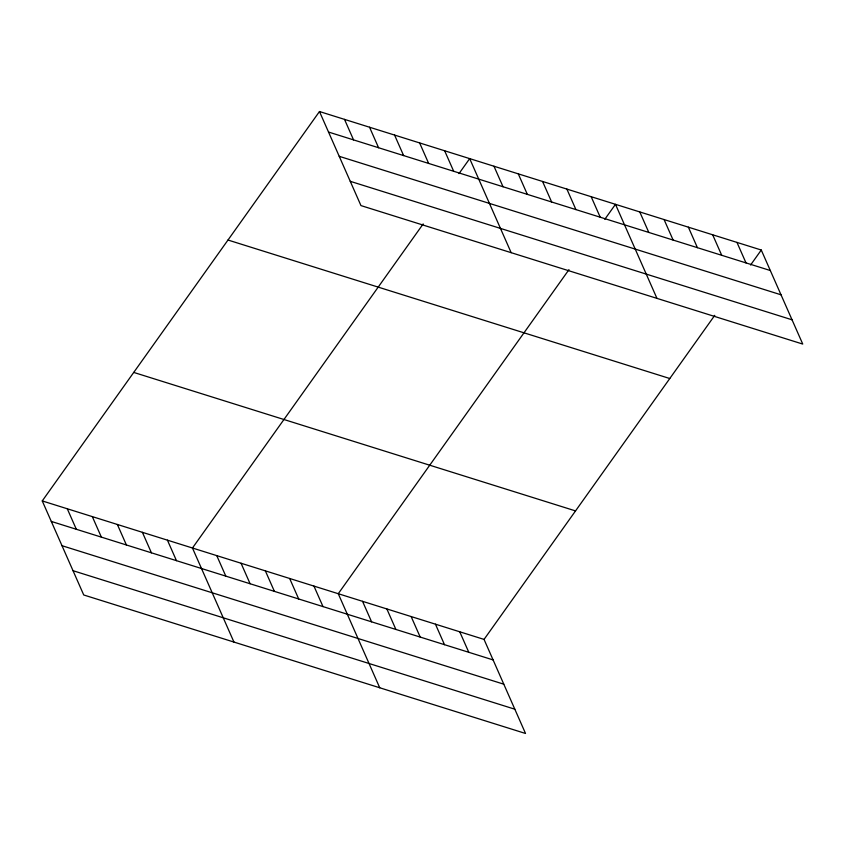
<?xml version="1.0" encoding="UTF-8"?>
<svg xmlns="http://www.w3.org/2000/svg" width="845" height="845" viewBox="0 0 845 845"><rect width="100%" height="100%" fill="white"/><g stroke="black" fill="none" stroke-linecap="round" stroke-linejoin="round"><path stroke-width="1.27" d="M42.25 500.927L484.048 639.411L525.527 733.471L83.729 594.975L42.25 500.927L319.473 111.529L761.271 250.025L802.75 344.073L360.952 205.588L319.473 111.529M423.176 223.936L192.459 548.014L233.949 642.063M459.004 173.616L469.683 158.617L511.162 252.676M568.97 269.639L338.253 593.708L379.732 687.767M604.798 219.309L615.477 204.321L656.956 298.38M484.048 639.411L714.764 315.343M750.592 265.013L761.271 250.025M328.515 132.042L770.313 270.527M339.215 156.314L781.012 294.799M350.252 181.316L792.04 319.801M227.992 240.033L669.779 378.518M133.732 372.423L575.529 510.908M51.291 521.428L493.089 659.913M62.002 545.701L503.789 684.186M73.029 570.702L514.827 709.198M736.967 242.409L746.008 262.911M712.673 234.783L721.714 255.296M688.369 227.168L697.41 247.669M664.075 219.552L673.116 240.054M639.771 211.937L648.812 232.438M591.173 196.705L600.214 217.207M566.879 189.09L575.92 209.592M542.574 181.474L551.627 201.976M518.281 173.848L527.322 194.361M493.976 166.233L503.028 186.745M444.65 150.769L453.691 171.281M419.616 142.921L428.658 163.434M394.573 135.073L403.625 155.586M369.54 127.225L378.581 147.738M344.507 119.377L353.548 139.89M459.743 631.796L468.795 652.298M435.45 624.18L444.491 644.682M411.145 616.565L420.197 637.067M386.852 608.939L395.893 629.451M362.547 601.323L371.599 621.836M313.949 586.092L323.001 606.594M289.655 578.476L298.697 598.978M265.362 570.861L274.403 591.363M241.057 563.245L250.099 583.747M216.764 555.63L225.805 576.132M167.426 540.166L176.468 560.668M142.393 532.318L151.435 552.82M117.36 524.47L126.401 544.972M92.316 516.622L101.368 537.124M67.283 508.774L76.325 529.276"/></g></svg>
